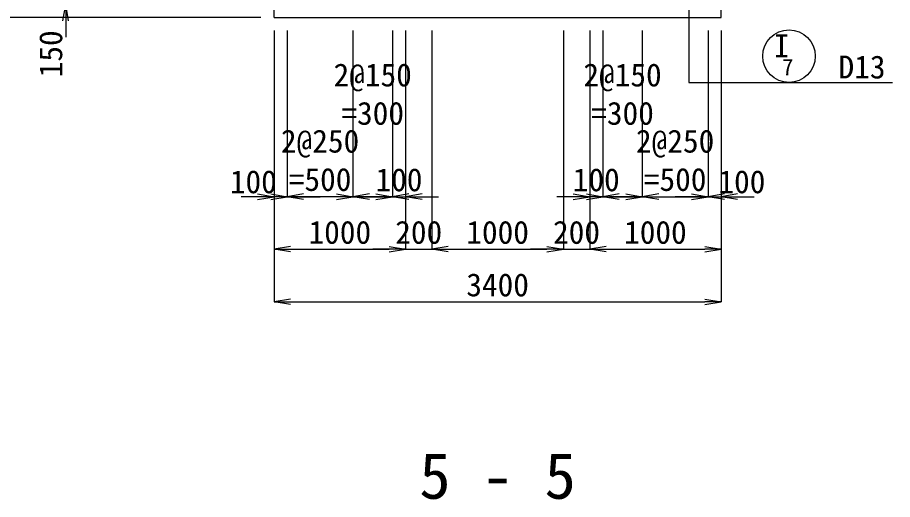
# Model space of a CAD drawing. Header units: millimetres. Extents: x 169470 to 758170, y -17820 to 11880.
# Drawn here: x 635233 to 641887, y -2568 to 1100 of the extents above; entities that cross this region are included whole.
import ezdxf
from ezdxf.enums import TextEntityAlignment as Align

# ---------------------------------------------------------------- set-up
doc = ezdxf.new("R2010")
doc.units = ezdxf.units.MM
doc.header["$LTSCALE"] = 50
doc.header["$PDSIZE"] = 300
doc.layers.get('Defpoints').update_dxf_attribs({"color": 151})
for name, color, linetype, lineweight in [('D-BGD', 7, 'Continuous', 13), ('D-STR-DIM', 7, 'Continuous', 13), ('D-STR-HTXT', 7, 'Continuous', 13), ('D-STR-TXT', 7, 'Continuous', 13)]:
    doc.layers.add(name, color=color, linetype=linetype, lineweight=lineweight)
doc.styles.add('MS ゴシック', font='MS Gothic.ttf')
doc.styles.add('YOKO_GOTHIC', font='MS Gothic.ttf')
doc.dimstyles.new('DIM-50', dxfattribs={"dimscale": 50, "dimtxt": 3.5, "dimasz": 2.5, "dimexe": 0, "dimexo": 2, "dimgap": 0.8, "dimtad": 1, "dimdec": 0, "dimzin": 1, "dimdsep": 46, "dimtxsty": 'MS ゴシック', "dimblk": 'OPEN', "dimcen": 0.1, "dimclrd": 256, "dimclre": 256, "dimclrt": 256, "dimaunit": 1, "dimadec": 3, "dimazin": 0, "dimtfac": 1, "dimtdec": 0, "dimtix": 1, "dimtmove": 2, "dimatfit": 3, "dimldrblk": 'OPEN', "dimfxl": 1, "dimlwd": -1, "dimlwe": -1, "dimarcsym": 2})
doc.dimstyles.new('S50', dxfattribs={"dimscale": 50, "dimtxt": 3.5, "dimasz": 2, "dimexe": 1, "dimexo": 1, "dimgap": 1, "dimtad": 1, "dimdec": 0, "dimzin": 1, "dimdsep": 46, "dimtxsty": 'YOKO_GOTHIC', "dimblk": 'OPEN', "dimcen": 0, "dimclrd": 256, "dimclre": 256, "dimclrt": 256, "dimaunit": 1, "dimadec": 3, "dimazin": 0, "dimtfac": 1, "dimtdec": 0, "dimtix": 1, "dimtmove": 2, "dimatfit": 3, "dimldrblk": 'OPEN', "dimfxl": 1, "dimlwd": -1, "dimlwe": -1, "dimarcsym": 0})

# ---------------------------------------------------------------- blocks, each defined once
blk = doc.blocks.new('_Open')
at = {"color": 0, "linetype": 'ByBlock', "lineweight": -2}
for p, q in [((-1, 0.167), (0, 0)), ((-1, -0.167), (0, 0)), ((0, 0), (-1, 0))]:
    blk.add_line(p, q, dxfattribs=at)
blk = doc.blocks.new('*D144')
at = {"layer": 'D-STR-DIM', "transparency": 16777216}
for p, q in [((634599.3, 1325.5), (634599.3, 1450.5)), ((637083.8, 1200.5), (634599.3, 1200.5)), ((634599.3, 1200.5), (634599.3, 1100.5)), ((637083.8, 1100.5), (634599.3, 1100.5)), ((634599.3, 975.5), (634599.3, 850.5))]:
    blk.add_line(p, q, dxfattribs=at)
at = {"layer": 'Defpoints', "color": 0, "transparency": 16777216}
for p in [(637183.8, 1200.5), (634599.3, 1100.5), (637183.8, 1100.5)]:
    blk.add_point(p, dxfattribs=at)
at = {"layer": 'D-STR-DIM', "transparency": 16777216, "xscale": 125, "yscale": 125, "zscale": 125}
for p, rotation in [((634599.3, 1200.5), 270), ((634599.3, 1100.5), 90)]:
    blk.add_blockref('_Open', p, dxfattribs=dict(at, rotation=rotation))
at = {"layer": 'D-STR-DIM', "transparency": 16777216, "insert": (634471.8, 1150.5), "char_height": 175, "attachment_point": 5, "rotation": 90, "style": 'MS ゴシック'}
blk.add_mtext('100', dxfattribs=at)
blk = doc.blocks.new('*D146')
at = {"layer": 'D-STR-DIM', "transparency": 16777216}
for p, q in [((634999.3, 1725.5), (634999.3, 1850.5)), ((637083.8, 1600.5), (634999.3, 1600.5)), ((634999.3, 1200.5), (634999.3, 1600.5)), ((637083.8, 1200.5), (634999.3, 1200.5)), ((634999.3, 1075.5), (634999.3, 950.5))]:
    blk.add_line(p, q, dxfattribs=at)
at = {"layer": 'Defpoints', "color": 0, "transparency": 16777216}
for p in [(634999.3, 1600.5), (637183.8, 1600.5), (637183.8, 1200.5)]:
    blk.add_point(p, dxfattribs=at)
at = {"layer": 'D-STR-DIM', "transparency": 16777216, "xscale": 125, "yscale": 125, "zscale": 125}
for p, rotation in [((634999.3, 1600.5), 270), ((634999.3, 1200.5), 90)]:
    blk.add_blockref('_Open', p, dxfattribs=dict(at, rotation=rotation))
at = {"layer": 'D-STR-DIM', "transparency": 16777216, "insert": (634871.8, 1400.5), "char_height": 175, "attachment_point": 5, "rotation": 90, "style": 'MS ゴシック'}
blk.add_mtext('400', dxfattribs=at)
blk = doc.blocks.new('*D150')
at = {"layer": 'D-STR-DIM', "transparency": 16777216}
for p, q in [((635599.3, 1475.5), (635599.3, 1600.5)), ((637083.8, 1350.5), (635599.3, 1350.5)), ((635599.3, 1200.5), (635599.3, 1350.5)), ((637083.8, 1200.5), (635599.3, 1200.5)), ((635599.3, 1075.5), (635599.3, 950.5))]:
    blk.add_line(p, q, dxfattribs=at)
at = {"layer": 'Defpoints', "color": 0, "transparency": 16777216}
for p in [(635599.3, 1350.5), (637183.8, 1350.5), (637183.8, 1200.5)]:
    blk.add_point(p, dxfattribs=at)
at = {"layer": 'D-STR-DIM', "transparency": 16777216, "xscale": 125, "yscale": 125, "zscale": 125}
for p, rotation in [((635599.3, 1350.5), 270), ((635599.3, 1200.5), 90)]:
    blk.add_blockref('_Open', p, dxfattribs=dict(at, rotation=rotation))
at = {"layer": 'D-STR-DIM', "transparency": 16777216, "insert": (635486.8, 824), "char_height": 175, "attachment_point": 5, "rotation": 90, "style": 'MS ゴシック'}
blk.add_mtext('150', dxfattribs=at)
blk = doc.blocks.new('*D155')
at = {"layer": 'D-STR-DIM', "transparency": 16777216}
for p, q in [((637183.8, 1000.5), (637183.8, -1063.5)), ((640583.8, 1000.5), (640583.8, -1063.5)), ((637308.8, -1063.5), (640458.8, -1063.5))]:
    blk.add_line(p, q, dxfattribs=at)
at = {"layer": 'Defpoints', "color": 0, "transparency": 16777216}
for p in [(637183.8, 1100.5), (640583.8, 1100.5), (640583.8, -1063.5)]:
    blk.add_point(p, dxfattribs=at)
at = {"layer": 'D-STR-DIM', "transparency": 16777216, "xscale": 125, "yscale": 125, "zscale": 125, "rotation": 180}
blk.add_blockref('_Open', (637183.8, -1063.5), dxfattribs=at)
at = {"layer": 'D-STR-DIM', "transparency": 16777216, "xscale": 125, "yscale": 125, "zscale": 125}
blk.add_blockref('_Open', (640583.8, -1063.5), dxfattribs=at)
at = {"layer": 'D-STR-DIM', "transparency": 16777216, "insert": (638883.8, -936), "char_height": 175, "attachment_point": 5, "style": 'MS ゴシック'}
blk.add_mtext('3400', dxfattribs=at)
blk = doc.blocks.new('*D156')
at = {"layer": 'D-STR-DIM', "transparency": 16777216}
for p, q in [((637183.8, 1000.5), (637183.8, -663.5)), ((638183.8, 1000.5), (638183.8, -663.5)), ((637308.8, -663.5), (638058.8, -663.5))]:
    blk.add_line(p, q, dxfattribs=at)
at = {"layer": 'Defpoints', "color": 0, "transparency": 16777216}
for p in [(637183.8, 1100.5), (638183.8, 1100.5), (638183.8, -663.5)]:
    blk.add_point(p, dxfattribs=at)
at = {"layer": 'D-STR-DIM', "transparency": 16777216, "xscale": 125, "yscale": 125, "zscale": 125, "rotation": 180}
blk.add_blockref('_Open', (637183.8, -663.5), dxfattribs=at)
at = {"layer": 'D-STR-DIM', "transparency": 16777216, "xscale": 125, "yscale": 125, "zscale": 125}
blk.add_blockref('_Open', (638183.8, -663.5), dxfattribs=at)
at = {"layer": 'D-STR-DIM', "transparency": 16777216, "insert": (637683.8, -536), "char_height": 175, "attachment_point": 5, "style": 'MS ゴシック'}
blk.add_mtext('1000', dxfattribs=at)
blk = doc.blocks.new('*D157')
at = {"layer": 'D-STR-DIM', "transparency": 16777216}
for p, q in [((638183.8, 1000.5), (638183.8, -663.5)), ((638383.8, 1000.5), (638383.8, -663.5)), ((638058.8, -663.5), (637933.8, -663.5)), ((638183.8, -663.5), (638383.8, -663.5)), ((638508.8, -663.5), (638633.8, -663.5))]:
    blk.add_line(p, q, dxfattribs=at)
at = {"layer": 'Defpoints', "color": 0, "transparency": 16777216}
for p in [(638183.8, 1100.5), (638383.8, 1100.5), (638383.8, -663.5)]:
    blk.add_point(p, dxfattribs=at)
at = {"layer": 'D-STR-DIM', "transparency": 16777216, "xscale": 125, "yscale": 125, "zscale": 125}
blk.add_blockref('_Open', (638183.8, -663.5), dxfattribs=at)
at = {"layer": 'D-STR-DIM', "transparency": 16777216, "xscale": 125, "yscale": 125, "zscale": 125, "rotation": 180}
blk.add_blockref('_Open', (638383.8, -663.5), dxfattribs=at)
at = {"layer": 'D-STR-DIM', "transparency": 16777216, "insert": (638283.8, -536), "char_height": 175, "attachment_point": 5, "style": 'MS ゴシック'}
blk.add_mtext('200', dxfattribs=at)
blk = doc.blocks.new('*D158')
at = {"layer": 'D-STR-DIM', "transparency": 16777216}
for p, q in [((638383.8, 1000.5), (638383.8, -663.5)), ((639383.8, 1000.5), (639383.8, -663.5)), ((638508.8, -663.5), (639258.8, -663.5))]:
    blk.add_line(p, q, dxfattribs=at)
at = {"layer": 'Defpoints', "color": 0, "transparency": 16777216}
for p in [(638383.8, 1100.5), (639383.8, 1100.5), (639383.8, -663.5)]:
    blk.add_point(p, dxfattribs=at)
at = {"layer": 'D-STR-DIM', "transparency": 16777216, "xscale": 125, "yscale": 125, "zscale": 125, "rotation": 180}
blk.add_blockref('_Open', (638383.8, -663.5), dxfattribs=at)
at = {"layer": 'D-STR-DIM', "transparency": 16777216, "xscale": 125, "yscale": 125, "zscale": 125}
blk.add_blockref('_Open', (639383.8, -663.5), dxfattribs=at)
at = {"layer": 'D-STR-DIM', "transparency": 16777216, "insert": (638883.8, -536), "char_height": 175, "attachment_point": 5, "style": 'MS ゴシック'}
blk.add_mtext('1000', dxfattribs=at)
blk = doc.blocks.new('*D159')
at = {"layer": 'D-STR-DIM', "transparency": 16777216}
for p, q in [((639383.8, 1000.5), (639383.8, -663.5)), ((639583.8, 1000.5), (639583.8, -663.5)), ((639258.8, -663.5), (639133.8, -663.5)), ((639383.8, -663.5), (639583.8, -663.5)), ((639708.8, -663.5), (639833.8, -663.5))]:
    blk.add_line(p, q, dxfattribs=at)
at = {"layer": 'Defpoints', "color": 0, "transparency": 16777216}
for p in [(639383.8, 1100.5), (639583.8, 1100.5), (639583.8, -663.5)]:
    blk.add_point(p, dxfattribs=at)
at = {"layer": 'D-STR-DIM', "transparency": 16777216, "xscale": 125, "yscale": 125, "zscale": 125}
blk.add_blockref('_Open', (639383.8, -663.5), dxfattribs=at)
at = {"layer": 'D-STR-DIM', "transparency": 16777216, "xscale": 125, "yscale": 125, "zscale": 125, "rotation": 180}
blk.add_blockref('_Open', (639583.8, -663.5), dxfattribs=at)
at = {"layer": 'D-STR-DIM', "transparency": 16777216, "insert": (639483.8, -536), "char_height": 175, "attachment_point": 5, "style": 'MS ゴシック'}
blk.add_mtext('200', dxfattribs=at)
blk = doc.blocks.new('*D160')
at = {"layer": 'D-STR-DIM', "transparency": 16777216}
for p, q in [((639583.8, 1000.5), (639583.8, -663.5)), ((640583.8, 1000.5), (640583.8, -663.5)), ((639708.8, -663.5), (640458.8, -663.5))]:
    blk.add_line(p, q, dxfattribs=at)
at = {"layer": 'Defpoints', "color": 0, "transparency": 16777216}
for p in [(639583.8, 1100.5), (640583.8, 1100.5), (640583.8, -663.5)]:
    blk.add_point(p, dxfattribs=at)
at = {"layer": 'D-STR-DIM', "transparency": 16777216, "xscale": 125, "yscale": 125, "zscale": 125, "rotation": 180}
blk.add_blockref('_Open', (639583.8, -663.5), dxfattribs=at)
at = {"layer": 'D-STR-DIM', "transparency": 16777216, "xscale": 125, "yscale": 125, "zscale": 125}
blk.add_blockref('_Open', (640583.8, -663.5), dxfattribs=at)
at = {"layer": 'D-STR-DIM', "transparency": 16777216, "insert": (640083.8, -536), "char_height": 175, "attachment_point": 5, "style": 'MS ゴシック'}
blk.add_mtext('1000', dxfattribs=at)
blk = doc.blocks.new('*D161')
at = {"layer": 'D-STR-DIM', "transparency": 16777216}
for p, q in [((637783.8, 1000.5), (637783.8, -263.5)), ((638083.8, 1000.5), (638083.8, -263.5)), ((637658.8, -263.5), (637533.8, -263.5)), ((638083.8, -263.5), (637783.8, -263.5)), ((638208.8, -263.5), (638333.8, -263.5))]:
    blk.add_line(p, q, dxfattribs=at)
at = {"layer": 'Defpoints', "color": 0, "transparency": 16777216}
for p in [(637783.8, 1100.5), (638083.8, 1100.5), (637783.8, -263.5)]:
    blk.add_point(p, dxfattribs=at)
at = {"layer": 'D-STR-DIM', "transparency": 16777216, "xscale": 125, "yscale": 125, "zscale": 125}
blk.add_blockref('_Open', (637783.8, -263.5), dxfattribs=at)
at = {"layer": 'D-STR-DIM', "transparency": 16777216, "xscale": 125, "yscale": 125, "zscale": 125, "rotation": 180}
blk.add_blockref('_Open', (638083.8, -263.5), dxfattribs=at)
at = {"layer": 'D-STR-DIM', "transparency": 16777216, "insert": (637933.8, 515.8), "char_height": 175, "attachment_point": 5, "style": 'MS ゴシック'}
blk.add_mtext('2@150\\P=300', dxfattribs=at)
blk = doc.blocks.new('*D162')
at = {"layer": 'D-STR-DIM', "transparency": 16777216}
for p, q in [((637283.8, 1000.5), (637283.8, -263.5)), ((637783.8, 1000.5), (637783.8, -263.5)), ((637158.8, -263.5), (637033.8, -263.5)), ((637783.8, -263.5), (637283.8, -263.5)), ((637908.8, -263.5), (638033.8, -263.5))]:
    blk.add_line(p, q, dxfattribs=at)
at = {"layer": 'Defpoints', "color": 0, "transparency": 16777216}
for p in [(637283.8, 1100.5), (637783.8, 1100.5), (637283.8, -263.5)]:
    blk.add_point(p, dxfattribs=at)
at = {"layer": 'D-STR-DIM', "transparency": 16777216, "xscale": 125, "yscale": 125, "zscale": 125}
blk.add_blockref('_Open', (637283.8, -263.5), dxfattribs=at)
at = {"layer": 'D-STR-DIM', "transparency": 16777216, "xscale": 125, "yscale": 125, "zscale": 125, "rotation": 180}
blk.add_blockref('_Open', (637783.8, -263.5), dxfattribs=at)
at = {"layer": 'D-STR-DIM', "transparency": 16777216, "insert": (637533.8, 12.1), "char_height": 175, "attachment_point": 5, "style": 'MS ゴシック'}
blk.add_mtext('2@250\\P=500', dxfattribs=at)
blk = doc.blocks.new('*D163')
at = {"layer": 'D-STR-DIM', "transparency": 16777216}
for p, q in [((637183.8, 1000.5), (637183.8, -263.5)), ((637283.8, 1000.5), (637283.8, -263.5)), ((637058.8, -263.5), (636933.8, -263.5)), ((637283.8, -263.5), (637183.8, -263.5)), ((637408.8, -263.5), (637533.8, -263.5))]:
    blk.add_line(p, q, dxfattribs=at)
at = {"layer": 'Defpoints', "color": 0, "transparency": 16777216}
for p in [(637183.8, 1100.5), (637283.8, 1100.5), (637183.8, -263.5)]:
    blk.add_point(p, dxfattribs=at)
at = {"layer": 'D-STR-DIM', "transparency": 16777216, "xscale": 125, "yscale": 125, "zscale": 125}
blk.add_blockref('_Open', (637183.8, -263.5), dxfattribs=at)
at = {"layer": 'D-STR-DIM', "transparency": 16777216, "xscale": 125, "yscale": 125, "zscale": 125, "rotation": 180}
blk.add_blockref('_Open', (637283.8, -263.5), dxfattribs=at)
at = {"layer": 'D-STR-DIM', "transparency": 16777216, "insert": (637026.1, -151), "char_height": 175, "attachment_point": 5, "style": 'MS ゴシック'}
blk.add_mtext('100', dxfattribs=at)
blk = doc.blocks.new('*D2455')
at = {"layer": 'D-STR-DIM', "transparency": 16777216}
for p, q in [((638083.8, 1000.5), (638083.8, -263.5)), ((638183.8, 1000.5), (638183.8, -263.5)), ((637958.8, -263.5), (637833.8, -263.5)), ((638083.8, -263.5), (638183.8, -263.5)), ((638308.8, -263.5), (638433.8, -263.5))]:
    blk.add_line(p, q, dxfattribs=at)
at = {"layer": 'Defpoints', "color": 0, "transparency": 16777216}
for p in [(638083.8, 1100.5), (638183.8, 1100.5), (638183.8, -263.5)]:
    blk.add_point(p, dxfattribs=at)
at = {"layer": 'D-STR-DIM', "transparency": 16777216, "xscale": 125, "yscale": 125, "zscale": 125}
blk.add_blockref('_Open', (638083.8, -263.5), dxfattribs=at)
at = {"layer": 'D-STR-DIM', "transparency": 16777216, "xscale": 125, "yscale": 125, "zscale": 125, "rotation": 180}
blk.add_blockref('_Open', (638183.8, -263.5), dxfattribs=at)
at = {"layer": 'D-STR-DIM', "transparency": 16777216, "insert": (638133.8, -136), "char_height": 175, "attachment_point": 5, "style": 'MS ゴシック'}
blk.add_mtext('100', dxfattribs=at)
blk = doc.blocks.new('*D2456')
at = {"layer": 'D-STR-DIM', "transparency": 16777216}
for p, q in [((639683.8, 1000.5), (639683.8, -263.5)), ((639983.8, 1000.5), (639983.8, -263.5)), ((639558.8, -263.5), (639433.8, -263.5)), ((639683.8, -263.5), (639983.8, -263.5)), ((640108.8, -263.5), (640233.8, -263.5))]:
    blk.add_line(p, q, dxfattribs=at)
at = {"layer": 'Defpoints', "color": 0, "transparency": 16777216}
for p in [(639683.8, 1100.5), (639983.8, 1100.5), (639983.8, -263.5)]:
    blk.add_point(p, dxfattribs=at)
at = {"layer": 'D-STR-DIM', "transparency": 16777216, "xscale": 125, "yscale": 125, "zscale": 125}
blk.add_blockref('_Open', (639683.8, -263.5), dxfattribs=at)
at = {"layer": 'D-STR-DIM', "transparency": 16777216, "xscale": 125, "yscale": 125, "zscale": 125, "rotation": 180}
blk.add_blockref('_Open', (639983.8, -263.5), dxfattribs=at)
at = {"layer": 'D-STR-DIM', "transparency": 16777216, "insert": (639833.8, 515.8), "char_height": 175, "attachment_point": 5, "style": 'MS ゴシック'}
blk.add_mtext('2@150\\P=300', dxfattribs=at)
blk = doc.blocks.new('*D2457')
at = {"layer": 'D-STR-DIM', "transparency": 16777216}
for p, q in [((639983.8, 1000.5), (639983.8, -263.5)), ((640483.8, 1000.5), (640483.8, -263.5)), ((639858.8, -263.5), (639733.8, -263.5)), ((639983.8, -263.5), (640483.8, -263.5)), ((640608.8, -263.5), (640733.8, -263.5))]:
    blk.add_line(p, q, dxfattribs=at)
at = {"layer": 'Defpoints', "color": 0, "transparency": 16777216}
for p in [(639983.8, 1100.5), (640483.8, 1100.5), (640483.8, -263.5)]:
    blk.add_point(p, dxfattribs=at)
at = {"layer": 'D-STR-DIM', "transparency": 16777216, "xscale": 125, "yscale": 125, "zscale": 125}
blk.add_blockref('_Open', (639983.8, -263.5), dxfattribs=at)
at = {"layer": 'D-STR-DIM', "transparency": 16777216, "xscale": 125, "yscale": 125, "zscale": 125, "rotation": 180}
blk.add_blockref('_Open', (640483.8, -263.5), dxfattribs=at)
at = {"layer": 'D-STR-DIM', "transparency": 16777216, "insert": (640233.8, 12.1), "char_height": 175, "attachment_point": 5, "style": 'MS ゴシック'}
blk.add_mtext('2@250\\P=500', dxfattribs=at)
blk = doc.blocks.new('*D2458')
at = {"layer": 'D-STR-DIM', "transparency": 16777216}
for p, q in [((640483.8, 1000.5), (640483.8, -263.5)), ((640583.8, 1000.5), (640583.8, -263.5)), ((640358.8, -263.5), (640233.8, -263.5)), ((640483.8, -263.5), (640583.8, -263.5)), ((640708.8, -263.5), (640833.8, -263.5))]:
    blk.add_line(p, q, dxfattribs=at)
at = {"layer": 'Defpoints', "color": 0, "transparency": 16777216}
for p in [(640483.8, 1100.5), (640583.8, 1100.5), (640583.8, -263.5)]:
    blk.add_point(p, dxfattribs=at)
at = {"layer": 'D-STR-DIM', "transparency": 16777216, "xscale": 125, "yscale": 125, "zscale": 125}
blk.add_blockref('_Open', (640483.8, -263.5), dxfattribs=at)
at = {"layer": 'D-STR-DIM', "transparency": 16777216, "xscale": 125, "yscale": 125, "zscale": 125, "rotation": 180}
blk.add_blockref('_Open', (640583.8, -263.5), dxfattribs=at)
at = {"layer": 'D-STR-DIM', "transparency": 16777216, "insert": (640741.5, -151), "char_height": 175, "attachment_point": 5, "style": 'MS ゴシック'}
blk.add_mtext('100', dxfattribs=at)
blk = doc.blocks.new('*D2459')
at = {"layer": 'D-STR-DIM', "transparency": 16777216}
for p, q in [((639583.8, 1000.5), (639583.8, -263.5)), ((639683.8, 1000.5), (639683.8, -263.5)), ((639458.8, -263.5), (639333.8, -263.5)), ((639683.8, -263.5), (639583.8, -263.5)), ((639808.8, -263.5), (639933.8, -263.5))]:
    blk.add_line(p, q, dxfattribs=at)
at = {"layer": 'Defpoints', "color": 0, "transparency": 16777216}
for p in [(639583.8, 1100.5), (639683.8, 1100.5), (639583.8, -263.5)]:
    blk.add_point(p, dxfattribs=at)
at = {"layer": 'D-STR-DIM', "transparency": 16777216, "xscale": 125, "yscale": 125, "zscale": 125}
blk.add_blockref('_Open', (639583.8, -263.5), dxfattribs=at)
at = {"layer": 'D-STR-DIM', "transparency": 16777216, "xscale": 125, "yscale": 125, "zscale": 125, "rotation": 180}
blk.add_blockref('_Open', (639683.8, -263.5), dxfattribs=at)
at = {"layer": 'D-STR-DIM', "transparency": 16777216, "insert": (639633.8, -136), "char_height": 175, "attachment_point": 5, "style": 'MS ゴシック'}
blk.add_mtext('100', dxfattribs=at)

msp = doc.modelspace()

# ---------------------------------------------------------------- linework, layer by layer
at = {"layer": 'D-BGD'}
for p, q in [((637183.8, 1100.46), (637183.8, 5030.46)), ((640583.8, 1100.46), (640583.8, 5030.46)), ((637183.8, 1100.46), (640583.8, 1100.46))]:
    msp.add_line(p, q, dxfattribs=at)
at = {"layer": 'D-STR-HTXT'}
msp.add_circle((641099.77, 806.1), 200, dxfattribs=at)

# ---------------------------------------------------------------- texts
at = {"layer": 'D-STR-TXT', "style": 'YOKO_GOTHIC'}
for s, height, p in [('I', 175, (641043.49, 797.79)), ('7', 125, (641090.15, 659.98)), ('5 - 5', 350, (638883.8, -2562.75))]:
    msp.add_text(s, height=height, dxfattribs=at).set_placement(p, align=Align.CENTER)
msp.add_text('D13', height=175, dxfattribs=at).set_placement((641476.29, 636.1))

# ---------------------------------------------------------------- dimensions: what is measured, and where the dimension line sits
at = {"layer": 'D-STR-DIM'}
for base, p1, p2, angle, picture, middle in [((634999.28, 1600.46), (637183.8, 1200.46), (637183.8, 1600.46), 90, '*D146', (634871.78, 1400.46)), ((634599.28, 1100.46), (637183.8, 1200.46), (637183.8, 1100.46), 90, '*D144', (634471.78, 1150.46)), ((638183.8, -263.45), (638083.8, 1100.46), (638183.8, 1100.46), 180, '*D2455', (638133.8, -135.95)), ((639583.8, -263.45), (639683.8, 1100.46), (639583.8, 1100.46), 0, '*D2459', (639633.8, -135.95))]:
    dim = msp.add_linear_dim(base=base, p1=p1, p2=p2, angle=angle, dimstyle='DIM-50', dxfattribs=at)
    dim.commit()
    dim.dimension.update_dxf_attribs({"geometry": picture, "text_midpoint": middle})
for base, p1, p2, angle, picture, middle in [((635599.28, 1350.46), (637183.8, 1200.46), (637183.8, 1350.46), 90, '*D150', (635486.78, 823.96)), ((637183.8, -263.45), (637283.8, 1100.46), (637183.8, 1100.46), 180, '*D163', (637026.08, -150.95)), ((640583.8, -263.45), (640483.8, 1100.46), (640583.8, 1100.46), 0, '*D2458', (640741.53, -150.95))]:
    dim = msp.add_linear_dim(base=base, p1=p1, p2=p2, angle=angle, dimstyle='DIM-50', dxfattribs=at)
    dim.commit()
    dim.dimension.update_dxf_attribs({"geometry": picture, "text_midpoint": middle, "dimtype": 160})
for base, p1, p2, angle, picture, middle in [((637283.8, -263.45), (637783.8, 1100.46), (637283.8, 1100.46), 180, '*D162', (637533.8, 12.1)), ((640483.8, -263.45), (639983.8, 1100.46), (640483.8, 1100.46), 0, '*D2457', (640233.8, 12.1))]:
    dim = msp.add_linear_dim(base=base, p1=p1, p2=p2, angle=angle, text='2@250\\P=<>', dimstyle='DIM-50', dxfattribs=at)
    dim.commit()
    dim.dimension.update_dxf_attribs({"geometry": picture, "text_midpoint": middle})
for base, p1, p2, picture, middle in [((640583.8, -1063.45), (637183.8, 1100.46), (640583.8, 1100.46), '*D155', (638883.8, -935.95)), ((638183.8, -663.45), (637183.8, 1100.46), (638183.8, 1100.46), '*D156', (637683.8, -535.95)), ((638383.8, -663.45), (638183.8, 1100.46), (638383.8, 1100.46), '*D157', (638283.8, -535.95)), ((639383.8, -663.45), (638383.8, 1100.46), (639383.8, 1100.46), '*D158', (638883.8, -535.95)), ((639583.8, -663.45), (639383.8, 1100.46), (639583.8, 1100.46), '*D159', (639483.8, -535.95)), ((640583.8, -663.45), (639583.8, 1100.46), (640583.8, 1100.46), '*D160', (640083.8, -535.95))]:
    dim = msp.add_linear_dim(base=base, p1=p1, p2=p2, dimstyle='DIM-50', dxfattribs=at)
    dim.commit()
    dim.dimension.update_dxf_attribs({"geometry": picture, "text_midpoint": middle})
for base, p1, p2, angle, picture, middle in [((637783.8, -263.45), (638083.8, 1100.46), (637783.8, 1100.46), 180, '*D161', (637933.8, 515.76)), ((639983.8, -263.45), (639683.8, 1100.46), (639983.8, 1100.46), 0, '*D2456', (639833.8, 515.76))]:
    dim = msp.add_linear_dim(base=base, p1=p1, p2=p2, angle=angle, text='2@150\\P=<>', dimstyle='DIM-50', dxfattribs=at)
    dim.commit()
    dim.dimension.update_dxf_attribs({"geometry": picture, "text_midpoint": middle, "dimtype": 160})

# ---------------------------------------------------------------- leaders
at = {"layer": 'D-STR-HTXT'}
for points in [[(640337.22, 1480.46), (640337.22, 606.1), (641886.71, 606.1)], [(640337.22, 1350.46), (640337.22, 1054.35)]]:
    msp.add_leader(points, dimstyle='S50', dxfattribs=at)

doc.saveas('drawing.dxf')
